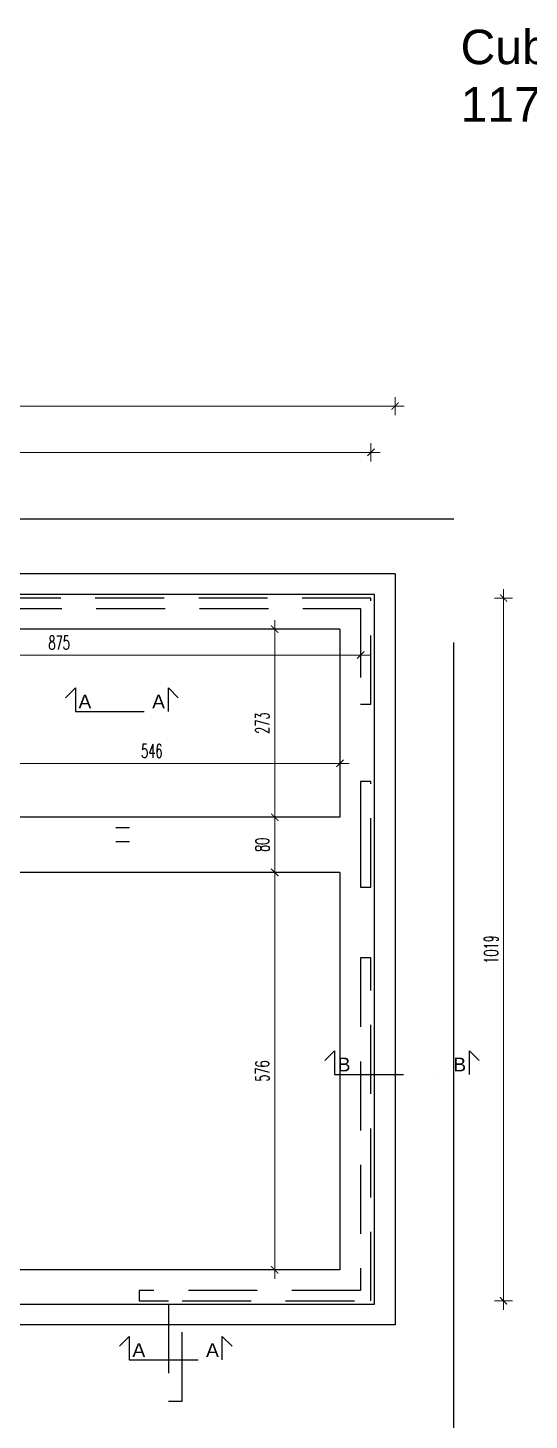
# Model space of a CAD drawing. Header units: metres. Extents: x -2057 to 8255, y -892 to 9175.
# Drawn here: x 3406 to 4133, y 1114 to 3133 of the extents above; entities that cross this region are included whole.
import ezdxf
from ezdxf.enums import TextEntityAlignment as Align

# ---------------------------------------------------------------- set-up
doc = ezdxf.new("R2010")
doc.units = ezdxf.units.M
doc.header["$LTSCALE"] = 10
doc.header["$PDMODE"] = 35
doc.header["$PDSIZE"] = 0.1
for name, pattern in [('AUSGEZOGEN', [0]), ('DASHDOT', [1, 0.5, -0.25, 0, -0.25]), ('DASHED', [0.75, 0.5, -0.25]), ('TRATTEGGIATA', [19.05, 12.7, -6.35])]:
    doc.linetypes.add(name, pattern=pattern)
for name, color, linetype in [('15-', 6, 'Continuous'), ('15-SI', 4, 'Continuous'), ('Muri_sopra', 2, 'DASHED'), ('Retino', 8, 'Continuous'), ('SEMATEXT', 7, 'Continuous'), ('Sottile', 5, 'Continuous'), ('Testi', 3, 'Continuous')]:
    doc.layers.add(name, color=color, linetype=linetype)
doc.layers.add('QUOTE', color=13, linetype='AUSGEZOGEN', lineweight=18)
doc.styles.add('100H50', font='romans.shx', dxfattribs={"width": 0.6})
doc.styles.add('SCHRIFT', font='arial.ttf')
doc.styles.get("Standard").update_dxf_attribs({"font": 'romans.shx'})
doc.dimstyles.new('1-100', dxfattribs={"dimscale": 0, "dimtxt": 20, "dimasz": 1.5, "dimexe": 0.2, "dimexo": 1, "dimgap": 8, "dimtad": 1, "dimdec": 0, "dimzin": 0, "dimdsep": 46, "dimtxsty": '100H50', "dimblk": 'quota1', "dimcen": 0, "dimse1": 1, "dimse2": 1, "dimclrd": 256, "dimclre": 256, "dimclrt": 2, "dimadec": 0, "dimazin": 0, "dimtfac": 1, "dimtdec": 0, "dimtix": 1, "dimtmove": 2, "dimatfit": 3, "dimldrblk": 'Q', "dimfxl": 1, "dimtolj": 1, "dimtzin": 0, "dimlwd": -1, "dimarcsym": 0})

# ---------------------------------------------------------------- blocks, each defined once
blk = doc.blocks.new('quota1')
at = {"layer": 'QUOTE'}
for p, q in [((8.8, 0), (-8.8, 0)), ((0, -8.8), (0, 8.8))]:
    blk.add_line(p, q, dxfattribs=at)
at = {"layer": 'QUOTE', "const_width": 1}
blk.add_lwpolyline([(-3.5, -3.5), (3.5, 3.5)], dxfattribs=at)
blk = doc.blocks.new('*D101')
at = {"layer": 'Defpoints', "color": 0, "transparency": 16777216}
for p in [(3903.6, 2516.9), (2589.6, 2305.6), (3903.6, 2305.6)]:
    blk.add_point(p, dxfattribs=at)
at = {"layer": 'QUOTE', "transparency": 16777216}
blk.add_line((2591.1, 2516.9), (3902.1, 2516.9), dxfattribs=at)
at = {"layer": 'QUOTE', "transparency": 16777216, "xscale": 1.5, "yscale": 1.5, "zscale": 1.5, "rotation": 180}
blk.add_blockref('quota1', (2589.6, 2516.9), dxfattribs=at)
at = {"layer": 'QUOTE', "transparency": 16777216, "xscale": 1.5, "yscale": 1.5, "zscale": 1.5}
blk.add_blockref('quota1', (3903.6, 2516.9), dxfattribs=at)
at = {"layer": 'QUOTE', "color": 2, "transparency": 16777216, "insert": (3246.6, 2534.9), "char_height": 20, "attachment_point": 5, "style": '100H50'}
blk.add_mtext('\\A1;1314', dxfattribs=at)
blk = doc.blocks.new('Q')
at = {"layer": '15-'}
for p, q in [((-4.4, 0), (4.4, 0)), ((0, 4.4), (0, -4.4))]:
    blk.add_line(p, q, dxfattribs=at)
at = {"layer": '15-SI'}
blk.add_line((-3.7, -3.7), (3.7, 3.7), dxfattribs=at)
blk = doc.blocks.new('*D102')
at = {"layer": 'Defpoints', "color": 0, "transparency": 16777216}
for p in [(3903.6, 2305.6), (3903.6, 1286.6), (4096, 1286.6)]:
    blk.add_point(p, dxfattribs=at)
at = {"layer": 'QUOTE', "transparency": 16777216}
blk.add_line((4096, 2304.1), (4096, 1288.1), dxfattribs=at)
at = {"layer": 'QUOTE', "transparency": 16777216, "xscale": 1.5, "yscale": 1.5, "zscale": 1.5}
for p, rotation in [((4096, 2305.6), 90), ((4096, 1286.6), 270)]:
    blk.add_blockref('quota1', p, dxfattribs=dict(at, rotation=rotation))
at = {"layer": 'QUOTE', "color": 2, "transparency": 16777216, "insert": (4078, 1796.1), "char_height": 20, "attachment_point": 5, "rotation": 90, "style": '100H50'}
blk.add_mtext('\\A1;1019', dxfattribs=at)
blk = doc.blocks.new('*D110')
at = {"layer": 'Defpoints', "color": 0, "transparency": 16777216}
for p in [(3013.6, 2223.1), (3888.6, 2223.1), (3888.6, 2223.1)]:
    blk.add_point(p, dxfattribs=at)
at = {"layer": 'QUOTE', "transparency": 16777216}
blk.add_line((3015.1, 2223.1), (3887.1, 2223.1), dxfattribs=at)
at = {"layer": 'QUOTE', "transparency": 16777216, "xscale": 1.5, "yscale": 1.5, "zscale": 1.5, "rotation": 180}
blk.add_blockref('quota1', (3013.6, 2223.1), dxfattribs=at)
at = {"layer": 'QUOTE', "transparency": 16777216, "xscale": 1.5, "yscale": 1.5, "zscale": 1.5}
blk.add_blockref('quota1', (3888.6, 2223.1), dxfattribs=at)
at = {"layer": 'QUOTE', "color": 2, "transparency": 16777216, "insert": (3451.1, 2241.1), "char_height": 20, "attachment_point": 5, "style": '100H50'}
blk.add_mtext('\\A1;875', dxfattribs=at)
blk = doc.blocks.new('*D112')
at = {"layer": 'Defpoints', "color": 0, "transparency": 16777216}
for p in [(3938.6, 2340.6), (3938.6, 1251.6), (4176.2, 1251.6)]:
    blk.add_point(p, dxfattribs=at)
at = {"layer": 'QUOTE', "transparency": 16777216}
blk.add_line((4176.2, 2339.1), (4176.2, 1253.1), dxfattribs=at)
at = {"layer": 'QUOTE', "transparency": 16777216, "xscale": 1.5, "yscale": 1.5, "zscale": 1.5}
for p, rotation in [((4176.2, 2340.6), 90), ((4176.2, 1251.6), 270)]:
    blk.add_blockref('quota1', p, dxfattribs=dict(at, rotation=rotation))
at = {"layer": 'QUOTE', "color": 2, "transparency": 16777216, "insert": (4158.2, 1796.1), "char_height": 20, "attachment_point": 5, "rotation": 90, "style": '100H50'}
blk.add_mtext('\\A1;1089', dxfattribs=at)
blk = doc.blocks.new('*D113')
at = {"layer": 'Defpoints', "color": 0, "transparency": 16777216}
for p in [(2219.1, 2584), (2219.1, 2340.6), (3938.6, 2340.6)]:
    blk.add_point(p, dxfattribs=at)
at = {"layer": 'QUOTE', "transparency": 16777216}
blk.add_line((3937.1, 2584), (2220.6, 2584), dxfattribs=at)
at = {"layer": 'QUOTE', "transparency": 16777216, "xscale": 1.5, "yscale": 1.5, "zscale": 1.5, "rotation": 180}
blk.add_blockref('quota1', (2219.1, 2584), dxfattribs=at)
at = {"layer": 'QUOTE', "transparency": 16777216, "xscale": 1.5, "yscale": 1.5, "zscale": 1.5}
blk.add_blockref('quota1', (3938.6, 2584), dxfattribs=at)
at = {"layer": 'QUOTE', "color": 2, "transparency": 16777216, "insert": (3078.8, 2602), "char_height": 20, "attachment_point": 5, "style": '100H50'}
blk.add_mtext('\\A1;1719', dxfattribs=at)
blk = doc.blocks.new('*D117')
at = {"layer": 'Defpoints', "color": 0, "transparency": 16777216}
for p in [(3312.7, 2066), (3858.6, 2066), (3858.6, 2066)]:
    blk.add_point(p, dxfattribs=at)
at = {"layer": 'QUOTE', "transparency": 16777216}
blk.add_line((3314.2, 2066), (3857.1, 2066), dxfattribs=at)
at = {"layer": 'QUOTE', "transparency": 16777216, "xscale": 1.5, "yscale": 1.5, "zscale": 1.5, "rotation": 180}
blk.add_blockref('quota1', (3312.7, 2066), dxfattribs=at)
at = {"layer": 'QUOTE', "transparency": 16777216, "xscale": 1.5, "yscale": 1.5, "zscale": 1.5}
blk.add_blockref('quota1', (3858.6, 2066), dxfattribs=at)
at = {"layer": 'QUOTE', "color": 2, "transparency": 16777216, "insert": (3585.6, 2084), "char_height": 20, "attachment_point": 5, "style": '100H50'}
blk.add_mtext('\\A1;546', dxfattribs=at)
blk = doc.blocks.new('*D123')
at = {"layer": 'Defpoints', "color": 0, "transparency": 16777216}
for p in [(3763.9, 2260.6), (3763.9, 1987.9), (3763.9, 1987.9)]:
    blk.add_point(p, dxfattribs=at)
at = {"layer": 'QUOTE', "transparency": 16777216}
blk.add_line((3763.9, 2259.1), (3763.9, 1989.4), dxfattribs=at)
at = {"layer": 'QUOTE', "transparency": 16777216, "xscale": 1.5, "yscale": 1.5, "zscale": 1.5}
for p, rotation in [((3763.9, 2260.6), 90), ((3763.9, 1987.9), 270)]:
    blk.add_blockref('quota1', p, dxfattribs=dict(at, rotation=rotation))
at = {"layer": 'QUOTE', "color": 2, "transparency": 16777216, "insert": (3745.9, 2124.3), "char_height": 20, "attachment_point": 5, "rotation": 90, "style": '100H50'}
blk.add_mtext('\\A1;273', dxfattribs=at)
blk = doc.blocks.new('*D124')
at = {"layer": 'Defpoints', "color": 0, "transparency": 16777216}
for p in [(3763.9, 1987.9), (3763.9, 1907.9), (3763.9, 1907.9)]:
    blk.add_point(p, dxfattribs=at)
at = {"layer": 'QUOTE', "transparency": 16777216}
blk.add_line((3763.9, 1986.4), (3763.9, 1909.4), dxfattribs=at)
at = {"layer": 'QUOTE', "transparency": 16777216, "xscale": 1.5, "yscale": 1.5, "zscale": 1.5}
for p, rotation in [((3763.9, 1987.9), 90), ((3763.9, 1907.9), 270)]:
    blk.add_blockref('quota1', p, dxfattribs=dict(at, rotation=rotation))
at = {"layer": 'QUOTE', "color": 2, "transparency": 16777216, "insert": (3745.9, 1947.9), "char_height": 20, "attachment_point": 5, "rotation": 90, "style": '100H50'}
blk.add_mtext('\\A1;80', dxfattribs=at)
blk = doc.blocks.new('*D125')
at = {"layer": 'Defpoints', "color": 0, "transparency": 16777216}
for p in [(3763.9, 1907.9), (3763.9, 1331.6), (3763.9, 1331.6)]:
    blk.add_point(p, dxfattribs=at)
at = {"layer": 'QUOTE', "transparency": 16777216}
blk.add_line((3763.9, 1906.4), (3763.9, 1333.1), dxfattribs=at)
at = {"layer": 'QUOTE', "transparency": 16777216, "xscale": 1.5, "yscale": 1.5, "zscale": 1.5}
for p, rotation in [((3763.9, 1907.9), 90), ((3763.9, 1331.6), 270)]:
    blk.add_blockref('quota1', p, dxfattribs=dict(at, rotation=rotation))
at = {"layer": 'QUOTE', "color": 2, "transparency": 16777216, "insert": (3745.9, 1619.8), "char_height": 20, "attachment_point": 5, "rotation": 90, "style": '100H50'}
blk.add_mtext('\\A1;576', dxfattribs=at)

msp = doc.modelspace()

# ---------------------------------------------------------------- linework, layer by layer
at = {"layer": 'Muri_sopra', "linetype": 'DASHED', "ltscale": 20}
for p, q in [((3903.554, 2305.6171), (3204.7669, 2305.6171)), ((3903.554, 2305.6171), (3903.564, 2305.6071)), ((3903.5639, 2151.6271), (3903.564, 2305.6071)), ((3204.7569, 2290.6179), (3888.564, 2290.6171)), ((3888.564, 2290.6171), (3888.564, 2151.6171)), ((3888.564, 2151.6171), (3903.5539, 2151.6171)), ((3903.5539, 2151.6171), (3903.5639, 2151.6271)), ((3903.554, 2039.6171), (3888.564, 2039.6171)), ((3888.564, 2039.6171), (3888.564, 1952.9035)), ((3888.564, 2039.6171), (3888.564, 1952.9035)), ((3903.564, 2039.6071), (3903.554, 2039.6171)), ((3903.5639, 1886.3517), (3903.564, 2039.6071)), ((3533.1803, 1972.9035), (3553.1803, 1972.9035)), ((3533.1803, 1952.9035), (3553.1803, 1952.9035)), ((3533.1803, 1952.9035), (3553.1803, 1952.9035)), ((3888.564, 1952.9035), (3888.564, 1886.3417)), ((3888.564, 1952.9035), (3888.564, 1886.3417)), ((3888.564, 1886.3417), (3903.5539, 1886.3417)), ((3903.5639, 1886.3517), (3903.5539, 1886.3417)), ((3903.554, 1783.7625), (3888.5639, 1783.7625)), ((3888.5639, 1783.7625), (3888.5639, 1301.6171)), ((3888.5639, 1783.7625), (3888.5639, 1301.6171)), ((3903.554, 1783.7625), (3903.564, 1783.7525)), ((3903.5639, 1286.6271), (3903.564, 1783.7525)), ((3888.5639, 1301.6171), (3566.9983, 1301.6171)), ((3888.5639, 1301.6171), (3566.9983, 1301.6171)), ((3566.9983, 1301.6171), (3566.9983, 1286.6271)), ((3566.9983, 1286.6271), (3567.0083, 1286.6171)), ((3567.0083, 1286.6171), (3609.6319, 1286.6171)), ((3609.6319, 1281.6171), (3609.6319, 1141.1186)), ((3609.6319, 1281.6171), (3609.6319, 1141.1186)), ((3629.6319, 1286.6171), (3903.5539, 1286.6171)), ((3629.6319, 1141.1186), (3629.6319, 1281.6171)), ((3629.6319, 1141.1186), (3629.6319, 1281.6171)), ((3903.5639, 1286.6271), (3903.5539, 1286.6171)), ((3609.6319, 1141.1186), (3629.6319, 1141.1186)), ((3609.6319, 1141.1186), (3629.6319, 1141.1186))]:
    msp.add_line(p, q, dxfattribs=at)
at = {"layer": 'Retino'}
for p, q in [((3938.554, 2340.6173), (2219.074, 2340.6173)), ((3938.564, 2340.6073), (3938.554, 2340.6173)), ((3938.564, 2340.6073), (3938.564, 1251.6271)), ((3858.564, 2260.6173), (3312.6999, 2260.6173)), ((3858.564, 2260.6173), (3858.564, 1987.9036)), ((3858.564, 1987.9036), (3312.6999, 1987.9036)), ((3858.564, 1907.9036), (3312.6999, 1907.9036)), ((3858.564, 1907.9036), (3858.564, 1331.6171)), ((3858.564, 1331.6171), (3312.6999, 1331.6171)), ((3938.554, 1251.6171), (2634.564, 1251.6171)), ((3938.554, 1251.6171), (3938.564, 1251.6271))]:
    msp.add_line(p, q, dxfattribs=at)
at = {"layer": 'Retino', "ltscale": 20}
for p, q in [((3908.554, 2310.6171), (3204.7669, 2310.6171)), ((3908.564, 2310.6071), (3908.554, 2310.6171)), ((3908.5639, 2151.6271), (3908.564, 2310.6071)), ((3908.5639, 1886.3517), (3908.564, 2039.6071)), ((3908.5639, 1281.6271), (3908.564, 1783.7525)), ((3567.0083, 1281.6171), (3609.6319, 1281.6171)), ((3629.6319, 1281.6171), (3908.5539, 1281.6171)), ((3908.5539, 1281.6171), (3908.5639, 1281.6271))]:
    msp.add_line(p, q, dxfattribs=at)
at = {"layer": 'Sottile', "linetype": 'TRATTEGGIATA', "ltscale": 10}
for points in [[(2254.064, 2420.2143), (2254.064, 971.3423), (4024.064, 971.3423), (4024.064, 2420.2143), (2254.064, 2420.2143)], [(2584.574, 2310.6171), (2584.574, 1281.6171), (3908.5639, 1281.6171), (3908.5639, 2310.6171), (2584.574, 2310.6171)]]:
    msp.add_lwpolyline(points, dxfattribs=at)
at = {"layer": 'Testi', "linetype": 'DASHDOT', "ltscale": 20, "transparency": 33554687}
for points in [[(3460.4969, 2161.2028), (3474.639, 2175.345), (3474.639, 2141.2588), (3609.5518, 2141.2588), (3609.5518, 2175.345), (3623.694, 2161.2028)], [(3538.7288, 1220.7995), (3552.8709, 1234.9416), (3552.8709, 1200.8555), (3687.7837, 1200.8555), (3687.7837, 1234.9416), (3701.9259, 1220.7995)]]:
    msp.add_lwpolyline(points, dxfattribs=at)
at = {"layer": 'Testi', "linetype": 'DASHDOT', "ltscale": 20, "transparency": 33554687, "elevation": -242528.7108}
msp.add_lwpolyline([(3836.6092, 1634.9311), (3850.7514, 1649.0732), (3850.7514, 1614.9871), (4046.5638, 1614.9871), (4046.5638, 1649.0732), (4060.7059, 1634.9311)], dxfattribs=at)

# ---------------------------------------------------------------- texts
at = {"layer": 'SEMATEXT', "color": 7, "transparency": 33554687, "insert": (4033.6086, 2995.8187), "char_height": 50, "width": 1098.864886, "attachment_point": 7}
msp.add_mtext('{\\fArial|b0|i0|c0|p34;\\P\\PCubatura fondazioni lineari\\P117.58x0.8x0.4= 37.62 mc}', dxfattribs=at)
at = {"layer": 'Testi', "transparency": 33554687, "style": 'SCHRIFT'}
for s, p in [('A', (3488.4448, 2145.5734, 242528.7108)), ('A', (3595.3339, 2145.5734, 242528.7108)), ('B', (3864.5572, 1619.3016)), ('B', (4032.3459, 1619.3016)), ('A', (3566.6767, 1205.1701, 242528.7108)), ('A', (3673.5658, 1205.1701, 242528.7108))]:
    msp.add_text(s, height=20, dxfattribs=at).set_placement(p, align=Align.CENTER)

# ---------------------------------------------------------------- dimensions: what is measured, and where the dimension line sits
at = {"layer": 'QUOTE'}
for base, p1, p2, picture, middle in [((2219.074, 2584.0207), (3938.564, 2340.6073), (2219.074, 2340.6173), '*D113', (3078.819, 2602.0207)), ((3903.564, 2516.9203), (2589.574, 2305.6171), (3903.564, 2305.6071), '*D101', (3246.569, 2534.9203)), ((3888.564, 2223.0926), (3013.6001, 2223.0926), (3888.564, 2223.0926), '*D110', (3451.082, 2241.0926)), ((3858.564, 2065.9521), (3312.6999, 2065.9521), (3858.564, 2065.9521), '*D117', (3585.6319, 2083.9521))]:
    dim = msp.add_linear_dim(base=base, p1=p1, p2=p2, dimstyle='1-100', override={"dimscale": 1}, dxfattribs=at)
    dim.commit()
    dim.dimension.update_dxf_attribs({"geometry": picture, "text_midpoint": middle})
for base, p1, p2, picture, middle in [((4176.2261, 1251.6271), (3938.554, 2340.6173), (3938.564, 1251.6271), '*D112', (4158.2261, 1796.1222)), ((4095.9525, 1286.6171), (3903.554, 2305.6171), (3903.5539, 1286.6171), '*D102', (4077.9525, 1796.1171)), ((3763.859, 1987.9036), (3763.859, 2260.6173), (3763.859, 1987.9036), '*D123', (3745.859, 2124.2604)), ((3763.859, 1907.9036), (3763.859, 1987.9036), (3763.859, 1907.9036), '*D124', (3745.859, 1947.9036)), ((3763.859, 1331.6171), (3763.859, 1907.9036), (3763.859, 1331.6171), '*D125', (3745.859, 1619.7604))]:
    dim = msp.add_linear_dim(base=base, p1=p1, p2=p2, angle=90, dimstyle='1-100', override={"dimscale": 1}, dxfattribs=at)
    dim.commit()
    dim.dimension.update_dxf_attribs({"geometry": picture, "text_midpoint": middle})

doc.saveas('drawing.dxf')
